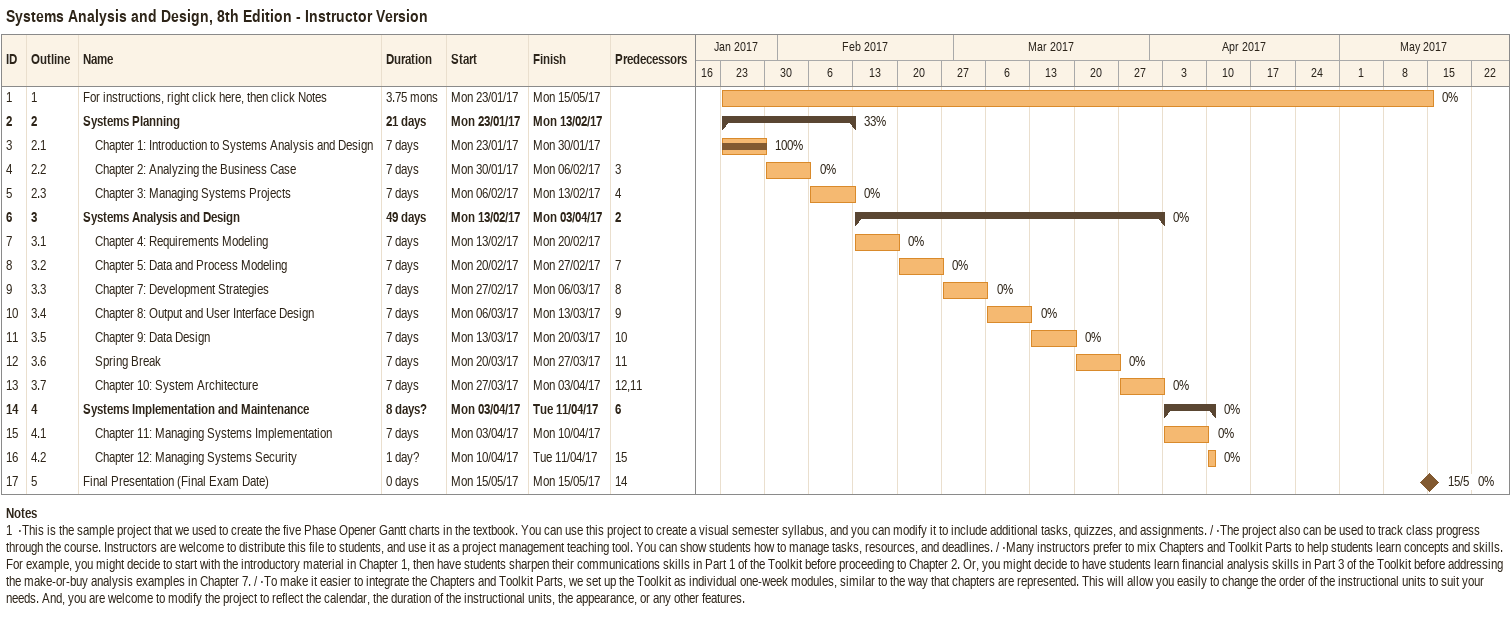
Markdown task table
Systems Analysis and Design, 8th Edition - Instructor Version

| ID | WBS | Task | Duration | Start | Finish | Predecessors | % complete |
|---|---|---|---|---|---|---|---|
| 1 | 1 | For instructions, right click here, then click Notes | 3.75mo | 2017-01-23 | 2017-05-15 |  | 0 |
| 2 | 2 | **Systems Planning** | 21d | 2017-01-23 | 2017-02-13 |  | 33 |
| 3 | 2.1 | Chapter 1: Introduction to Systems Analysis and Design | 7d | 2017-01-23 | 2017-01-30 |  | 100 |
| 4 | 2.2 | Chapter 2: Analyzing the Business Case | 7d | 2017-01-30 | 2017-02-06 | 3 | 0 |
| 5 | 2.3 | Chapter 3: Managing Systems Projects | 7d | 2017-02-06 | 2017-02-13 | 4 | 0 |
| 6 | 3 | **Systems Analysis and Design** | 49d | 2017-02-13 | 2017-04-03 | 2 | 0 |
| 7 | 3.1 | Chapter 4: Requirements Modeling | 7d | 2017-02-13 | 2017-02-20 |  | 0 |
| 8 | 3.2 | Chapter 5: Data and Process Modeling | 7d | 2017-02-20 | 2017-02-27 | 7 | 0 |
| 9 | 3.3 | Chapter 7: Development Strategies | 7d | 2017-02-27 | 2017-03-06 | 8 | 0 |
| 10 | 3.4 | Chapter 8: Output and User Interface Design | 7d | 2017-03-06 | 2017-03-13 | 9 | 0 |
| 11 | 3.5 | Chapter 9: Data Design | 7d | 2017-03-13 | 2017-03-20 | 10 | 0 |
| 12 | 3.6 | Spring Break | 7d | 2017-03-20 | 2017-03-27 | 11 | 0 |
| 13 | 3.7 | Chapter 10: System Architecture | 7d | 2017-03-27 | 2017-04-03 | 12, 11 | 0 |
| 14 | 4 | **Systems Implementation and Maintenance** | 8d? | 2017-04-03 | 2017-04-11 | 6 | 0 |
| 15 | 4.1 | Chapter 11: Managing Systems Implementation | 7d | 2017-04-03 | 2017-04-10 |  | 0 |
| 16 | 4.2 | Chapter 12: Managing Systems Security | 1d? | 2017-04-10 | 2017-04-11 | 15 | 0 |
| 17 | 5 | Final Presentation (Final Exam Date) | 0d | 2017-05-15 | 2017-05-15 | 14 | 0 |

Notes
- 1: ·This is the sample project that we used to create the five Phase Opener Gantt charts in the textbook. You can use this project to create a visual semester syllabus, and you can modify it to include additional tasks, quizzes, and assignments. / ·The project also can be used to track class progress through the course. Instructors are welcome to distribute this file to students, and use it as a project management teaching tool. You can show students how to manage tasks, resources, and deadlines. / ·Many instructors prefer to mix Chapters and Toolkit Parts to help students learn concepts and skills. For example, you might decide to start with the introductory material in Chapter 1, then have students sharpen their communications skills in Part 1 of the Toolkit before proceeding to Chapter 2. Or, you might decide to have students learn financial analysis skills in Part 3 of the Toolkit before addressing the make-or-buy analysis examples in Chapter 7. / ·To make it easier to integrate the Chapters and Toolkit Parts, we set up the Toolkit as individual one-week modules, similar to the way that chapters are represented. This will allow you easily to change the order of the instructional units to suit your needs. And, you are welcome to modify the project to reflect the calendar, the duration of the instructional units, the appearance, or any other features.
